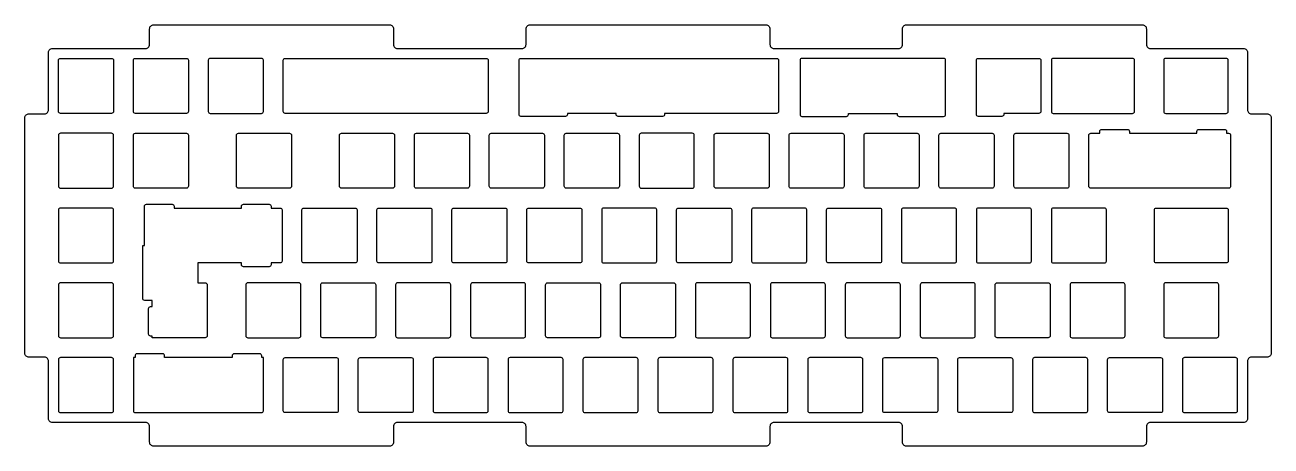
# Model space of a CAD drawing. Header units: millimetres. Extents: x -311 to 6, y -101 to 6.
import ezdxf

# ---------------------------------------------------------------- set-up
doc = ezdxf.new("R2010")
doc.units = ezdxf.units.MM
doc.layers.get('0').update_dxf_attribs({"linetype": 'CONTINUOUS'})

msp = doc.modelspace()

# ---------------------------------------------------------------- linework, layer by layer
for points in [[(-25.7, 5.025), (-25.7, 1.025, 0.4142135624), (-24.7, 0.025), (-1, 0.025, -0.4142135624), (0, -0.975), (0, -15.6, 0.4142135624), (1, -16.6), (5, -16.6, -0.4142135624), (6, -17.6), (6, -77.6, -0.4142135624), (5, -78.6), (1, -78.6, 0.4142135624), (0, -79.6), (0, -94.225, -0.4142135624), (-1, -95.225), (-24.7, -95.225, 0.4142135624), (-25.7, -96.225), (-25.7, -100.225, -0.4142135624), (-26.7, -101.225), (-86.7, -101.225, -0.4142135624), (-87.7, -100.225), (-87.7, -96.225, 0.4142135624), (-88.7, -95.225), (-120.4, -95.225, 0.4142135624), (-121.4, -96.225), (-121.4, -100.225, -0.4142135624), (-122.4, -101.225), (-182.4, -101.225, -0.4142135624), (-183.4, -100.225), (-183.4, -96.225, 0.4142135624), (-184.4, -95.225), (-216.1, -95.225, 0.4142135624), (-217.1, -96.225), (-217.1, -100.225, -0.4142135624), (-218.1, -101.225), (-278.1, -101.225, -0.4142135624), (-279.1, -100.225), (-279.1, -96.225, 0.4142135624), (-280.1, -95.225), (-303.8, -95.225, -0.4142135624), (-304.8, -94.225), (-304.8, -79.6, 0.4142135624), (-305.8, -78.6), (-309.8, -78.6, -0.4142135624), (-310.8, -77.6), (-310.8, -17.6, -0.4142135624), (-309.8, -16.6), (-305.8, -16.6, 0.4142135624), (-304.8, -15.6), (-304.8, -0.975, -0.4142135624), (-303.8, 0.025), (-280.1, 0.025, 0.4142135624), (-279.1, 1.025), (-279.1, 5.025, -0.4142135624), (-278.1, 6.025), (-218.1, 6.025, -0.4142135624), (-217.1, 5.025), (-217.1, 1.025, 0.4142135624), (-216.1, 0.025), (-184.4, 0.025, 0.4142135624), (-183.4, 1.025), (-183.4, 5.025, -0.4142135624), (-182.4, 6.025), (-122.4, 6.025, -0.4142135624), (-121.4, 5.025), (-121.4, 1.025, 0.4142135624), (-120.4, 0.025), (-88.7, 0.025, 0.4142135624), (-87.7, 1.025), (-87.7, 5.025, -0.4142135624), (-86.7, 6.025), (-26.7, 6.025, -0.4142135624)], [(-288.274999, -16, -0.4142135624), (-288.774999, -16.5), (-301.774999, -16.5, -0.4142135624), (-302.274999, -16), (-302.274998, -3, -0.4142135624), (-301.774999, -2.500001), (-288.774999, -2.5, -0.4142135624), (-288.274999, -3)], [(-269.724999, -2.500001, -0.4142135624), (-269.224999, -3.000001), (-269.224999, -16.000001, -0.4142135624), (-269.724999, -16.500001), (-282.724999, -16.500001, -0.4142135624), (-283.224999, -16.000001), (-283.224999, -3.000001, -0.4142135624), (-282.724999, -2.500001)], [(-264.174999, -3.000001), (-264.174999, -16.000001, 0.4142135624), (-263.674999, -16.500001), (-250.674999, -16.500001, 0.4142135624), (-250.174999, -16.000001), (-250.174999, -3.000001, 0.4142135624), (-250.674999, -2.500001), (-263.674999, -2.500001, 0.4142135624)], [(-245.124999, -3.000001, -0.4142135624), (-244.624999, -2.500001), (-193.524999, -2.500001, -0.4142135624), (-193.024999, -3.000001), (-193.024999, -16.000001, -0.4142135624), (-193.524999, -16.500001), (-244.624999, -16.500001, -0.4142135624), (-245.124999, -16.000001)], [(-148.180999, -16.762001, -0.4142135624), (-148.680999, -17.262001), (-159.992999, -17.262001, -0.4142135624), (-160.492999, -16.762001), (-160.492999, -16.500001), (-172.880999, -16.500001), (-172.880999, -16.762001, -0.4142135624), (-173.380999, -17.262001), (-184.692999, -17.262001, -0.4142135624), (-185.192999, -16.762001), (-185.192999, -3.000001, -0.4142135624), (-184.692999, -2.500001), (-119.706, -2.500001, -0.4142135624), (-119.206, -3.000001), (-119.206, -16.000001, -0.4142135624), (-119.706, -16.500001), (-148.180999, -16.500001)], [(-77.244, -2.500001), (-113.256, -2.500001, 0.4142135624), (-113.756, -3.000001), (-113.756, -16.762001, 0.4142135624), (-113.256, -17.262001), (-101.944, -17.262001, 0.4142135624), (-101.444, -16.762001), (-101.444, -16.500001), (-89.056, -16.500001), (-89.056, -16.762001, 0.4142135624), (-88.556, -17.262001), (-77.244, -17.262001, 0.4142135624), (-76.744, -16.762001), (-76.744, -3.000001, 0.4142135624)], [(-52.531, -16.000001, -0.4142135624), (-53.031, -16.500001), (-61.930065, -16.500001), (-61.930065, -16.762001, -0.4142135624), (-62.430065, -17.262001), (-68.413, -17.262001, -0.4142135624), (-68.913, -16.762001), (-68.913, -3.000001, -0.4142135624), (-68.413, -2.500001), (-53.031, -2.500001, -0.4142135624), (-52.531, -3.000001)], [(-49.863, -3.000001), (-49.863, -16.000001, 0.4142135624), (-49.363, -16.500001), (-29.219, -16.500001, 0.4142135624), (-28.719, -16.000001), (-28.719, -3.000001, 0.4142135624), (-29.219, -2.500001), (-49.363, -2.500001, 0.4142135624)], [(-5.406, -2.500001), (-20.788, -2.500001, 0.4142135624), (-21.288, -3.000001), (-21.288, -16.000001, 0.4142135624), (-20.788, -16.500001), (-5.406, -16.500001, 0.4142135624), (-4.906, -16.000001), (-4.906, -3.000001, 0.4142135624)], [(-288.274999, -35.05), (-288.274999, -22.05, 0.4142135624), (-288.774999, -21.55), (-301.774999, -21.550001, 0.4142135624), (-302.274998, -22.05), (-302.274999, -35.05, 0.4142135624), (-301.774999, -35.55), (-288.774999, -35.55, 0.4142135624)], [(-283.224998, -22.05, -0.4142135624), (-282.724999, -21.550001), (-269.724999, -21.55, -0.4142135624), (-269.224999, -22.05), (-269.224999, -35.05, -0.4142135624), (-269.724999, -35.55), (-282.724999, -35.55, -0.4142135624), (-283.224999, -35.05)], [(-257.030998, -22.05, -0.4142135624), (-256.530999, -21.550001), (-243.530999, -21.55, -0.4142135624), (-243.030999, -22.05), (-243.030999, -35.05, -0.4142135624), (-243.530999, -35.55), (-256.530999, -35.55, -0.4142135624), (-257.030999, -35.05)], [(-216.836999, -35.05, -0.4142135624), (-217.336999, -35.55), (-230.336999, -35.55, -0.4142135624), (-230.836999, -35.05), (-230.836998, -22.05, -0.4142135624), (-230.336999, -21.550001), (-217.336999, -21.55, -0.4142135624), (-216.836999, -22.05)], [(-197.786999, -35.05, -0.4142135624), (-198.286999, -35.55), (-211.286999, -35.55, -0.4142135624), (-211.786999, -35.05), (-211.786998, -22.05, -0.4142135624), (-211.286999, -21.550001), (-198.286999, -21.55, -0.4142135624), (-197.786999, -22.05)], [(-178.736999, -35.05, -0.4142135624), (-179.236999, -35.55), (-192.236999, -35.55, -0.4142135624), (-192.736999, -35.05), (-192.736998, -22.05, -0.4142135624), (-192.236999, -21.550001), (-179.236999, -21.55, -0.4142135624), (-178.736999, -22.05)], [(-160.186999, -21.55, -0.4142135624), (-159.686999, -22.05), (-159.686999, -35.05, -0.4142135624), (-160.186999, -35.55), (-173.186999, -35.55, -0.4142135624), (-173.686999, -35.05), (-173.686998, -22.05, -0.4142135624), (-173.186999, -21.550001)], [(-141.136999, -21.55), (-154.136999, -21.550001, 0.4142135624), (-154.636998, -22.05), (-154.636999, -35.05, 0.4142135624), (-154.136999, -35.55), (-141.136999, -35.55, 0.4142135624), (-140.636999, -35.05), (-140.636999, -22.05, 0.4142135624)], [(-135.586998, -22.05, -0.4142135624), (-135.086999, -21.550001), (-122.087, -21.55, -0.4142135624), (-121.587, -22.05), (-121.587, -35.05, -0.4142135624), (-122.087, -35.55), (-135.086999, -35.55, -0.4142135624), (-135.586999, -35.05)], [(-103.037, -21.55, -0.4142135624), (-102.537, -22.05), (-102.537, -35.05, -0.4142135624), (-103.037, -35.55), (-116.037, -35.55, -0.4142135624), (-116.537, -35.05), (-116.536999, -22.05, -0.4142135624), (-116.037, -21.550001)], [(-83.487, -35.05, -0.4142135624), (-83.987, -35.55), (-96.987, -35.55, -0.4142135624), (-97.487, -35.05), (-97.486999, -22.05, -0.4142135624), (-96.987, -21.550001), (-83.987, -21.55, -0.4142135624), (-83.487, -22.05)], [(-64.937, -21.55, -0.4142135624), (-64.437, -22.05), (-64.437, -35.05, -0.4142135624), (-64.937, -35.55), (-77.937, -35.55, -0.4142135624), (-78.437, -35.05), (-78.436999, -22.05, -0.4142135624), (-77.937, -21.550001)], [(-45.887, -21.55, -0.4142135624), (-45.387, -22.05), (-45.387, -35.05, -0.4142135624), (-45.887, -35.55), (-58.887, -35.55, -0.4142135624), (-59.387, -35.05), (-59.386999, -22.05, -0.4142135624), (-58.887, -21.550001)], [(-40.336999, -22.05, -0.4142135624), (-39.837, -21.550001), (-37.531, -21.550001), (-37.531, -21.080001, -0.4142135624), (-37.031, -20.580001), (-30.506, -20.580001, -0.4142135624), (-30.006, -21.080001), (-30.006, -21.550001), (-12.856, -21.550001), (-12.856, -21.080001, -0.4142135624), (-12.356, -20.580001), (-5.831, -20.580001, -0.4142135624), (-5.331, -21.080001), (-5.331, -21.550001), (-4.787, -21.55, -0.4142135624), (-4.287, -22.05), (-4.287, -35.05, -0.4142135624), (-4.787, -35.55), (-39.837, -35.55, -0.4142135624), (-40.337, -35.05)], [(-302.274999, -41.1), (-302.274999, -54.1, 0.4142135624), (-301.774999, -54.6), (-288.774999, -54.6, 0.4142135624), (-288.274999, -54.1), (-288.274999, -41.1, 0.4142135624), (-288.774999, -40.6), (-301.774999, -40.6, 0.4142135624)], [(-264.961999, -59.65, -0.4142135624), (-264.461999, -60.15), (-264.461999, -73.15, -0.4142135624), (-264.961999, -73.65), (-278.461999, -73.65), (-278.461999, -73.2244), (-278.874999, -73.2244, -0.4142135624), (-279.374999, -72.7244), (-279.374999, -66.1994, -0.4142135624), (-278.874999, -65.6994), (-278.461999, -65.6994), (-278.461999, -64.124), (-280.344999, -64.124, -0.4142135624), (-280.844999, -63.624), (-280.844999, -50.124), (-280.418999, -50.124), (-280.418999, -40.13, -0.4142135624), (-279.918999, -39.63), (-273.393999, -39.63, -0.4142135624), (-272.893999, -40.13), (-272.893999, -40.599), (-255.743999, -40.599), (-255.743999, -40.13, -0.4142135624), (-255.243999, -39.63), (-248.718999, -39.63, -0.4142135624), (-248.218999, -40.13), (-248.218999, -40.599), (-245.913999, -40.599, -0.4142135624), (-245.413999, -41.099), (-245.413999, -54.099024, -0.4141998956), (-245.913976, -54.599024), (-248.218999, -54.599131), (-248.218999, -55.068, -0.4142135624), (-248.718999, -55.568), (-255.243999, -55.568, -0.4142135624), (-255.743999, -55.068), (-255.743999, -54.599482), (-266.844999, -54.6), (-266.844999, -59.65)], [(-226.362999, -54.1, -0.4142135624), (-226.862999, -54.6), (-239.862999, -54.6, -0.4142135624), (-240.362999, -54.1), (-240.362999, -41.1, -0.4142135624), (-239.862999, -40.6), (-226.862999, -40.6, -0.4142135624), (-226.362999, -41.1)], [(-207.812999, -40.6, -0.4142135624), (-207.312999, -41.1), (-207.312999, -54.1, -0.4142135624), (-207.812999, -54.6), (-220.812999, -54.6, -0.4142135624), (-221.312999, -54.1), (-221.312999, -41.1, -0.4142135624), (-220.812999, -40.6)], [(-202.262999, -41.1, -0.4142135624), (-201.762999, -40.6), (-188.762999, -40.6, -0.4142135624), (-188.262999, -41.1), (-188.262999, -54.1, -0.4142135624), (-188.762999, -54.6), (-201.762999, -54.6, -0.4142135624), (-202.262999, -54.1)], [(-169.212999, -54.1, -0.4142135624), (-169.712999, -54.6), (-182.712999, -54.6, -0.4142135624), (-183.212999, -54.1), (-183.212999, -41.1, -0.4142135624), (-182.712999, -40.6), (-169.712999, -40.6, -0.4142135624), (-169.212999, -41.1)], [(-163.662999, -54.6), (-150.662999, -54.6, 0.4142135624), (-150.162999, -54.1), (-150.162999, -41.1, 0.4142135624), (-150.662999, -40.6), (-163.662999, -40.6, 0.4142135624), (-164.162999, -41.1), (-164.162999, -54.1, 0.4142135624)], [(-145.112999, -41.1, -0.4142135624), (-144.612999, -40.6), (-131.612999, -40.6, -0.4142135624), (-131.112999, -41.1), (-131.112999, -54.1, -0.4142135624), (-131.612999, -54.6), (-144.612999, -54.6, -0.4142135624), (-145.112999, -54.1)], [(-126.063, -41.1), (-126.063, -54.1, 0.4142135624), (-125.563, -54.6), (-112.563, -54.6, 0.4142135624), (-112.063, -54.1), (-112.063, -41.1, 0.4142135624), (-112.563, -40.6), (-125.563, -40.6, 0.4142135624)], [(-107.013, -41.1, -0.4142135624), (-106.513, -40.6), (-93.513, -40.6, -0.4142135624), (-93.013, -41.1), (-93.013, -54.1, -0.4142135624), (-93.513, -54.6), (-106.513, -54.6, -0.4142135624), (-107.013, -54.1)], [(-74.463, -40.6), (-87.463, -40.6, 0.4142135624), (-87.963, -41.1), (-87.963, -54.1, 0.4142135624), (-87.463, -54.6), (-74.463, -54.6, 0.4142135624), (-73.963, -54.1), (-73.963, -41.1, 0.4142135624)], [(-68.913, -41.1), (-68.913, -54.1, 0.4142135624), (-68.413, -54.6), (-55.413, -54.6, 0.4142135624), (-54.913, -54.1), (-54.913, -41.1, 0.4142135624), (-55.413, -40.6), (-68.413, -40.6, 0.4142135624)], [(-49.863, -41.1), (-49.863, -54.1, 0.4142135624), (-49.363, -54.6), (-36.363, -54.6, 0.4142135624), (-35.863, -54.1), (-35.863, -41.1, 0.4142135624), (-36.363, -40.6), (-49.363, -40.6, 0.4142135624)], [(-23.168792, -54.599992, -0.4142182487), (-23.6688, -54.099992), (-23.6688, -41.099992, -0.4142088761), (-23.168808, -40.599992), (-5.406208, -40.599708, -0.4142182487), (-4.9062, -41.099708), (-4.9062, -54.099708, -0.4142088761), (-5.406192, -54.599708)], [(-288.274999, -73.15), (-288.274999, -60.15, 0.4142135624), (-288.774999, -59.65), (-301.774999, -59.65, 0.4142135624), (-302.274999, -60.15), (-302.274999, -73.15, 0.4142135624), (-301.774999, -73.65), (-288.774999, -73.65, 0.4142135624)], [(-254.649999, -60.15), (-254.649999, -73.15, 0.4142135624), (-254.149999, -73.65), (-241.149999, -73.65, 0.4142135624), (-240.649999, -73.15), (-240.649999, -60.15, 0.4142135624), (-241.149999, -59.65), (-254.149999, -59.65, 0.4142135624)], [(-235.599999, -60.15, -0.4142135624), (-235.099999, -59.65), (-222.099999, -59.65, -0.4142135624), (-221.599999, -60.15), (-221.599999, -73.15, -0.4142135624), (-222.099999, -73.65), (-235.099999, -73.65, -0.4142135624), (-235.599999, -73.15)], [(-202.549999, -73.15), (-202.549999, -60.15, 0.4142135624), (-203.049999, -59.65), (-216.049999, -59.65, 0.4142135624), (-216.549999, -60.15), (-216.549999, -73.15, 0.4142135624), (-216.049999, -73.65), (-203.049999, -73.65, 0.4142135624)], [(-183.999999, -59.65), (-196.999999, -59.65, 0.4142135624), (-197.499999, -60.15), (-197.499999, -73.15, 0.4142135624), (-196.999999, -73.65), (-183.999999, -73.65, 0.4142135624), (-183.499999, -73.15), (-183.499999, -60.15, 0.4142135624)], [(-164.449999, -73.15, -0.4142135624), (-164.949999, -73.65), (-177.949999, -73.65, -0.4142135624), (-178.449999, -73.15), (-178.449999, -60.15, -0.4142135624), (-177.949999, -59.65), (-164.949999, -59.65, -0.4142135624), (-164.449999, -60.15)], [(-158.899999, -73.65, -0.4142135624), (-159.399999, -73.15), (-159.399999, -60.15, -0.4142135624), (-158.899999, -59.65), (-145.899999, -59.65, -0.4142135624), (-145.399999, -60.15), (-145.399999, -73.15, -0.4142135624), (-145.899999, -73.65)], [(-126.349999, -73.15), (-126.35, -60.15, 0.4142135624), (-126.849999, -59.650001), (-139.849999, -59.65, 0.4142135624), (-140.349999, -60.15), (-140.349999, -73.15, 0.4142135624), (-139.849999, -73.65), (-126.849999, -73.65, 0.4142135624)], [(-120.8, -73.65), (-107.8, -73.65, 0.4142135624), (-107.3, -73.15), (-107.3, -60.15, 0.4142135624), (-107.8, -59.65), (-120.8, -59.65, 0.4142135624), (-121.3, -60.15), (-121.3, -73.15, 0.4142135624)], [(-101.75, -73.65), (-88.75, -73.65, 0.4142135624), (-88.25, -73.15), (-88.25, -60.15, 0.4142135624), (-88.75, -59.65), (-101.75, -59.65, 0.4142135624), (-102.25, -60.15), (-102.25, -73.15, 0.4142135624)], [(-69.2, -73.15), (-69.2, -60.15, 0.4142135624), (-69.7, -59.65), (-82.7, -59.65, 0.4142135624), (-83.2, -60.15), (-83.2, -73.15, 0.4142135624), (-82.7, -73.65), (-69.7, -73.65, 0.4142135624)], [(-63.65, -73.65, -0.4142135624), (-64.15, -73.15), (-64.15, -60.15, -0.4142135624), (-63.65, -59.65), (-50.65, -59.65, -0.4142135624), (-50.15, -60.15), (-50.15, -73.15, -0.4142135624), (-50.65, -73.65)], [(-31.6, -59.65), (-44.6, -59.65, 0.4142135624), (-45.1, -60.15), (-45.1, -73.15, 0.4142135624), (-44.6, -73.65), (-31.6, -73.65, 0.4142135624), (-31.1, -73.15), (-31.1, -60.15, 0.4142135624)], [(-21.2875, -60.15), (-21.2875, -73.15, 0.4142135624), (-20.7875, -73.65), (-7.7875, -73.65, 0.4142135624), (-7.2875, -73.15), (-7.2875, -60.15, 0.4142135624), (-7.7875, -59.65), (-20.7875, -59.65, 0.4142135624)], [(-288.274999, -92.2), (-288.274999, -79.2, 0.4142135624), (-288.774999, -78.7), (-301.774999, -78.7, 0.4142135624), (-302.274999, -79.2), (-302.274999, -92.2, 0.4142135624), (-301.774999, -92.7), (-288.774999, -92.7, 0.4142135624)], [(-275.774999, -77.73), (-282.299999, -77.73, 0.4142135624), (-282.799999, -78.23), (-282.799999, -78.7), (-283.224999, -78.7), (-283.224999, -92.2, 0.4142135624), (-282.724999, -92.7), (-250.674999, -92.7, 0.4142135624), (-250.174999, -92.2), (-250.174999, -78.7), (-250.599999, -78.7), (-250.599999, -78.23, 0.4142135624), (-251.099999, -77.73), (-257.624999, -77.73, 0.4142135624), (-258.124999, -78.23), (-258.124999, -78.7), (-275.274999, -78.7), (-275.274999, -78.23, 0.4142135624)], [(-245.124999, -79.2, -0.4142135624), (-244.624999, -78.7), (-231.624999, -78.7, -0.4142135624), (-231.124999, -79.2), (-231.124999, -92.2, -0.4142135624), (-231.624999, -92.7), (-244.624999, -92.7, -0.4142135624), (-245.124999, -92.2)], [(-212.074999, -92.2, -0.4142135624), (-212.574999, -92.7), (-225.574999, -92.7, -0.4142135624), (-226.074999, -92.2), (-226.074999, -79.2, -0.4142135624), (-225.574999, -78.7), (-212.574999, -78.7, -0.4142135624), (-212.074999, -79.2)], [(-193.024999, -92.2), (-193.024999, -79.2, 0.4142135624), (-193.524999, -78.7), (-206.524999, -78.7, 0.4142135624), (-207.024999, -79.2), (-207.024999, -92.2, 0.4142135624), (-206.524999, -92.7), (-193.524999, -92.7, 0.4142135624)], [(-173.974999, -92.2), (-173.974999, -79.2, 0.4142135624), (-174.474999, -78.7), (-187.474999, -78.7, 0.4142135624), (-187.974999, -79.2), (-187.974999, -92.2, 0.4142135624), (-187.474999, -92.7), (-174.474999, -92.7, 0.4142135624)], [(-155.424999, -78.7), (-168.424999, -78.7, 0.4142135624), (-168.924999, -79.2), (-168.924999, -92.2, 0.4142135624), (-168.424999, -92.7), (-155.424999, -92.7, 0.4142135624), (-154.924999, -92.2), (-154.924999, -79.2, 0.4142135624)], [(-135.874999, -92.2), (-135.874999, -79.2, 0.4142135624), (-136.374999, -78.7), (-149.374999, -78.7, 0.4142135624), (-149.874999, -79.2), (-149.874999, -92.2, 0.4142135624), (-149.374999, -92.7), (-136.374999, -92.7, 0.4142135624)], [(-130.324999, -92.7), (-117.325, -92.7, 0.4142135624), (-116.825, -92.2), (-116.825, -79.2, 0.4142135624), (-117.325, -78.7), (-130.324999, -78.7, 0.4142135624), (-130.824999, -79.2), (-130.824999, -92.2, 0.4142135624)], [(-111.275, -92.7), (-98.275, -92.7, 0.4142135624), (-97.775, -92.2), (-97.775, -79.2, 0.4142135624), (-98.275, -78.7), (-111.275, -78.7, 0.4142135624), (-111.775, -79.2), (-111.775, -92.2, 0.4142135624)], [(-78.725, -92.2, -0.4142135624), (-79.225, -92.7), (-92.225, -92.7, -0.4142135624), (-92.725, -92.2), (-92.725, -79.2, -0.4142135624), (-92.225, -78.7), (-79.225, -78.7, -0.4142135624), (-78.725, -79.2)], [(-73.675, -79.2, -0.4142135624), (-73.175, -78.7), (-60.175, -78.7, -0.4142135624), (-59.675, -79.2), (-59.675, -92.2, -0.4142135624), (-60.175, -92.7), (-73.175, -92.7, -0.4142135624), (-73.675, -92.2)], [(-40.625, -92.2), (-40.625, -79.2, 0.4142135624), (-41.125, -78.7), (-54.125, -78.7, 0.4142135624), (-54.625, -79.2), (-54.625, -92.2, 0.4142135624), (-54.125, -92.7), (-41.125, -92.7, 0.4142135624)], [(-35.075, -92.7, -0.4142135624), (-35.575, -92.2), (-35.575, -79.2, -0.4142135624), (-35.075, -78.7), (-22.075, -78.7, -0.4142135624), (-21.575, -79.2), (-21.575, -92.2, -0.4142135624), (-22.075, -92.7)], [(-2.525, -92.2), (-2.525, -79.2, 0.4142135624), (-3.025, -78.7), (-16.025, -78.7, 0.4142135624), (-16.525, -79.2), (-16.525, -92.2, 0.4142135624), (-16.025, -92.7), (-3.025, -92.7, 0.4142135624)]]:
    msp.add_lwpolyline(points, format="xyb", close=True)

doc.saveas('drawing.dxf')
